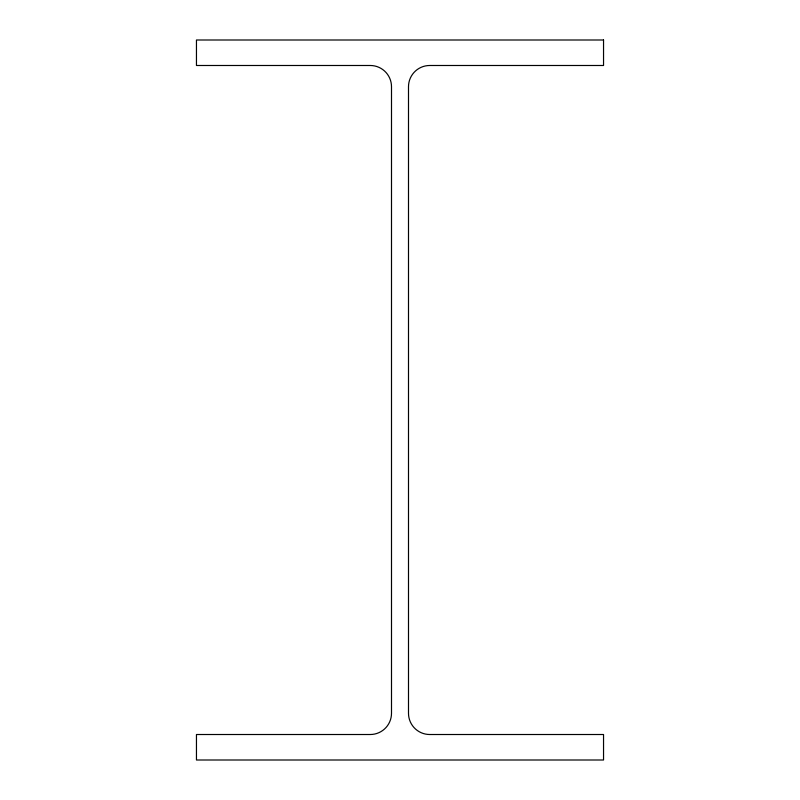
<?xml version="1.0" encoding="UTF-8"?>
<svg xmlns="http://www.w3.org/2000/svg" width="800" height="800" viewBox="0 0 800 800"><rect width="100%" height="100%" fill="white"/><g stroke="black" fill="none" stroke-linecap="round" stroke-linejoin="round"><path stroke-width="1.2" d="M603.54 40L196.46 40L196.46 65.49L370.27 65.49A21.24 21.24 0 0 1 391.5 86.73L391.5 713.27A21.24 21.24 0 0 1 370.27 734.51L196.46 734.51L196.46 760L603.54 760L603.54 734.51L429.73 734.51A21.24 21.24 0 0 1 408.5 713.27L408.5 86.73A21.24 21.24 0 0 1 429.73 65.49L603.54 65.49L603.54 40"/></g></svg>
